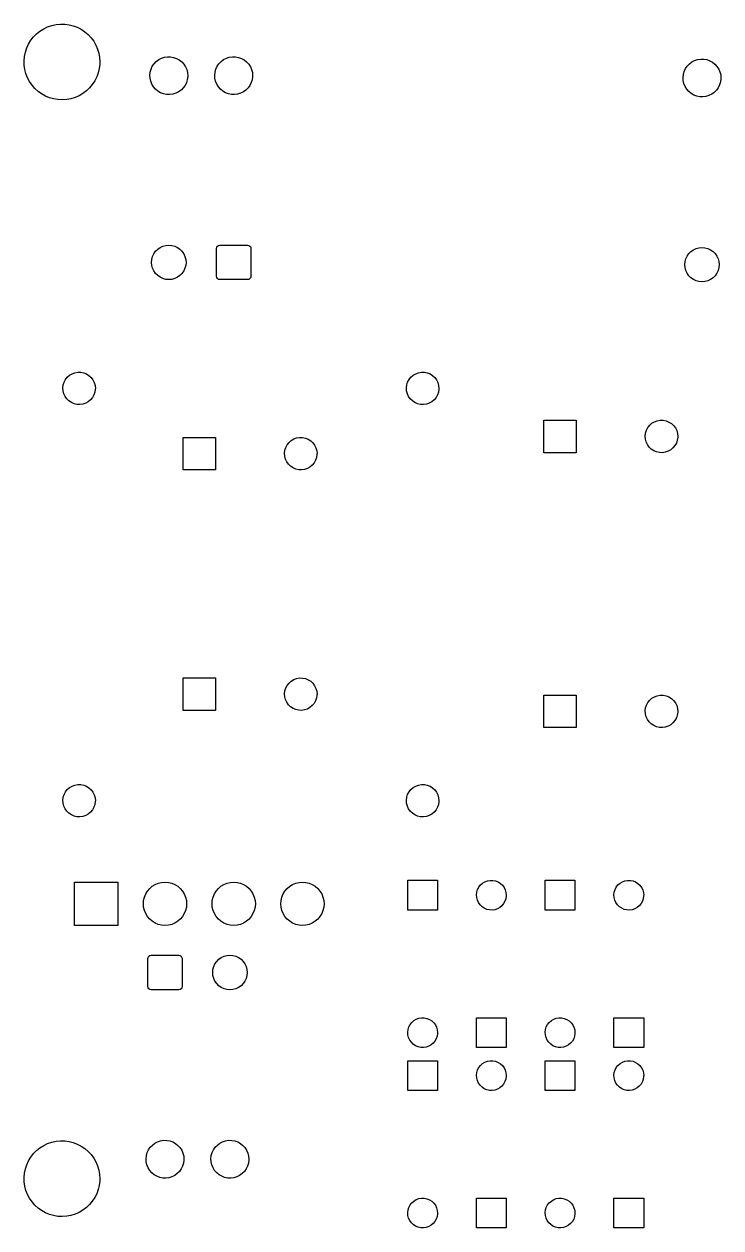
# Model space of a CAD drawing. Extents: x 38 to 260, y -144 to -47.
# Drawn here: x 37.8 to 89.4, y -135.7 to -46.7 of the extents above; entities that cross this region are included whole.
import ezdxf

# ---------------------------------------------------------------- set-up
doc = ezdxf.new("R2010")
doc.units = 0
doc.layers.add('BLACK', color=7, linetype='CONTINUOUS')

msp = doc.modelspace()

# ---------------------------------------------------------------- linework, layer by layer
at = {"layer": 'BLACK', "linetype": 'CONTINUOUS'}
for p, q in [((39.018, -47.2476), (39.2911, -47.0763)), ((39.2911, -47.0763), (39.582, -46.9376)), ((39.582, -46.9376), (39.887, -46.8331)), ((39.887, -46.8331), (40.202, -46.7645)), ((40.202, -46.7645), (40.5227, -46.7325)), ((40.5227, -46.7325), (40.8451, -46.7375)), ((40.8451, -46.7375), (41.1647, -46.7796)), ((41.1647, -46.7796), (41.4773, -46.8581)), ((41.4773, -46.8581), (41.7789, -46.9721)), ((41.7789, -46.9721), (42.0653, -47.1199)), ((42.0653, -47.1199), (42.3329, -47.2997)), ((38.1724, -48.2069), (38.3408, -47.932)), ((38.3408, -47.932), (38.5397, -47.6783)), ((38.5397, -47.6783), (38.7664, -47.4492)), ((38.7664, -47.4492), (39.018, -47.2476)), ((42.3329, -47.2997), (42.578, -47.5091)), ((42.578, -47.5091), (42.7974, -47.7452)), ((42.7974, -47.7452), (42.9883, -48.005)), ((42.9883, -48.005), (43.148, -48.285)), ((37.87, -49.121), (37.9354, -48.8053)), ((37.9354, -48.8053), (38.0366, -48.4993)), ((38.0366, -48.4993), (38.1724, -48.2069)), ((43.148, -48.285), (43.2745, -48.5815)), ((43.2745, -48.5815), (43.366, -48.8906)), ((43.366, -48.8906), (43.4214, -49.2082)), ((37.8414, -49.442), (37.87, -49.121)), ((37.8498, -49.7643), (37.8414, -49.442)), ((37.8952, -50.0834), (37.8498, -49.7643)), ((43.4345, -49.7058), (43.3957, -50.0258)), ((43.4214, -49.2082), (43.44, -49.53)), ((43.44, -49.53), (43.4345, -49.7058)), ((47.3227, -49.8545), (47.452, -49.665)), ((47.452, -49.665), (47.6105, -49.4991)), ((47.6105, -49.4991), (47.794, -49.3613)), ((47.794, -49.3613), (47.9975, -49.2554)), ((47.9975, -49.2554), (48.2156, -49.1841)), ((48.2156, -49.1841), (48.4423, -49.1494)), ((48.4423, -49.1494), (48.6718, -49.1522)), ((48.6718, -49.1522), (48.8976, -49.1924)), ((48.8976, -49.1924), (49.1139, -49.269)), ((49.1139, -49.269), (49.3147, -49.3799)), ((49.3147, -49.3799), (49.4948, -49.5221)), ((49.4948, -49.5221), (49.6492, -49.6918)), ((49.6492, -49.6918), (49.7738, -49.8844)), ((52.1227, -49.8545), (52.252, -49.665)), ((52.252, -49.665), (52.4105, -49.4991)), ((52.4105, -49.4991), (52.594, -49.3613)), ((52.594, -49.3613), (52.7975, -49.2554)), ((52.7975, -49.2554), (53.0156, -49.1841)), ((53.0156, -49.1841), (53.2423, -49.1494)), ((53.2423, -49.1494), (53.4718, -49.1522)), ((53.4718, -49.1522), (53.6976, -49.1924)), ((53.6976, -49.1924), (53.9139, -49.269)), ((53.9139, -49.269), (54.1147, -49.3799)), ((54.1147, -49.3799), (54.2948, -49.5221)), ((54.2948, -49.5221), (54.4492, -49.6918)), ((54.4492, -49.6918), (54.5738, -49.8844)), ((86.874, -49.835), (87.0325, -49.6691)), ((87.0325, -49.6691), (87.216, -49.5313)), ((87.216, -49.5313), (87.4195, -49.4254)), ((87.4195, -49.4254), (87.6376, -49.3541)), ((87.6376, -49.3541), (87.8643, -49.3194)), ((87.8643, -49.3194), (88.0938, -49.3222)), ((88.0938, -49.3222), (88.3196, -49.3624)), ((88.3196, -49.3624), (88.5359, -49.439)), ((88.5359, -49.439), (88.7367, -49.5499)), ((88.7367, -49.5499), (88.9168, -49.6921)), ((88.9168, -49.6921), (89.0712, -49.8618)), ((37.977, -50.3952), (37.8952, -50.0834)), ((38.0941, -50.6956), (37.977, -50.3952)), ((38.245, -50.9805), (38.0941, -50.6956)), ((43.2097, -50.642), (43.0649, -50.93)), ((43.3205, -50.3393), (43.2097, -50.642)), ((43.3957, -50.0258), (43.3205, -50.3393)), ((47.1404, -50.5118), (47.1648, -50.2837)), ((47.1536, -50.7408), (47.1404, -50.5118)), ((47.1648, -50.2837), (47.2261, -50.0626)), ((47.2261, -50.0626), (47.3227, -49.8545)), ((49.7738, -49.8844), (49.8653, -50.0948)), ((49.8653, -50.0948), (49.9212, -50.3173)), ((49.9383, -50.6144), (49.9084, -50.8419)), ((49.9212, -50.3173), (49.94, -50.546)), ((49.94, -50.546), (49.9383, -50.6144)), ((51.9404, -50.5118), (51.9648, -50.2837)), ((51.9536, -50.7408), (51.9404, -50.5118)), ((51.9648, -50.2837), (52.0261, -50.0626)), ((52.0261, -50.0626), (52.1227, -49.8545)), ((54.5738, -49.8844), (54.6653, -50.0948)), ((54.6653, -50.0948), (54.7212, -50.3173)), ((54.7383, -50.6144), (54.7084, -50.8419)), ((54.7212, -50.3173), (54.74, -50.546)), ((54.74, -50.546), (54.7383, -50.6144)), ((86.5624, -50.6818), (86.5868, -50.4537)), ((86.5756, -50.9108), (86.5624, -50.6818)), ((86.5868, -50.4537), (86.6481, -50.2326)), ((86.6481, -50.2326), (86.7447, -50.0245)), ((86.7447, -50.0245), (86.874, -49.835)), ((89.0712, -49.8618), (89.1958, -50.0544)), ((89.1958, -50.0544), (89.2873, -50.2648)), ((89.2873, -50.2648), (89.3432, -50.4873)), ((89.3432, -50.4873), (89.362, -50.716)), ((89.362, -50.716), (89.3603, -50.7844)), ((38.4276, -51.2461), (38.245, -50.9805)), ((38.6395, -51.4891), (38.4276, -51.2461)), ((38.8779, -51.706), (38.6395, -51.4891)), ((42.6811, -51.4467), (42.4473, -51.6686)), ((42.8879, -51.1994), (42.6811, -51.4467)), ((43.0649, -50.93), (42.8879, -51.1994)), ((47.2041, -50.9647), (47.1536, -50.7408)), ((47.2904, -51.1772), (47.2041, -50.9647)), ((47.4103, -51.3728), (47.2904, -51.1772)), ((47.5605, -51.5463), (47.4103, -51.3728)), ((47.737, -51.6928), (47.5605, -51.5463)), ((49.6062, -51.4534), (49.4436, -51.6153)), ((49.74, -51.2671), (49.6062, -51.4534)), ((49.8417, -51.0614), (49.74, -51.2671)), ((49.9084, -50.8419), (49.8417, -51.0614)), ((52.0041, -50.9647), (51.9536, -50.7408)), ((52.0904, -51.1772), (52.0041, -50.9647)), ((52.2103, -51.3728), (52.0904, -51.1772)), ((52.3605, -51.5463), (52.2103, -51.3728)), ((52.537, -51.6928), (52.3605, -51.5463)), ((54.4062, -51.4534), (54.2436, -51.6153)), ((54.54, -51.2671), (54.4062, -51.4534)), ((54.6417, -51.0614), (54.54, -51.2671)), ((54.7084, -50.8419), (54.6417, -51.0614)), ((86.6261, -51.1347), (86.5756, -50.9108)), ((86.7124, -51.3472), (86.6261, -51.1347)), ((86.8323, -51.5428), (86.7124, -51.3472)), ((86.9825, -51.7163), (86.8323, -51.5428)), ((89.162, -51.4371), (89.0282, -51.6234)), ((89.2637, -51.2314), (89.162, -51.4371)), ((89.3304, -51.0119), (89.2637, -51.2314)), ((89.3603, -50.7844), (89.3304, -51.0119)), ((39.1397, -51.8941), (38.8779, -51.706)), ((39.4214, -52.0509), (39.1397, -51.8941)), ((39.7192, -52.1743), (39.4214, -52.0509)), ((40.0292, -52.2626), (39.7192, -52.1743)), ((40.3473, -52.3147), (40.0292, -52.2626)), ((40.6693, -52.3298), (40.3473, -52.3147)), ((40.9909, -52.3079), (40.6693, -52.3298)), ((41.3079, -52.2492), (40.9909, -52.3079)), ((41.616, -52.1544), (41.3079, -52.2492)), ((41.9112, -52.0248), (41.616, -52.1544)), ((42.1895, -51.8622), (41.9112, -52.0248)), ((42.4473, -51.6686), (42.1895, -51.8622)), ((47.9351, -51.8086), (47.737, -51.6928)), ((48.1494, -51.8904), (47.9351, -51.8086)), ((48.3742, -51.9362), (48.1494, -51.8904)), ((48.6035, -51.9446), (48.3742, -51.9362)), ((48.8311, -51.9154), (48.6035, -51.9446)), ((49.0508, -51.8495), (48.8311, -51.9154)), ((49.2569, -51.7485), (49.0508, -51.8495)), ((49.4436, -51.6153), (49.2569, -51.7485)), ((52.7351, -51.8086), (52.537, -51.6928)), ((52.9494, -51.8904), (52.7351, -51.8086)), ((53.1742, -51.9362), (52.9494, -51.8904)), ((53.4035, -51.9446), (53.1742, -51.9362)), ((53.6311, -51.9154), (53.4035, -51.9446)), ((53.8508, -51.8495), (53.6311, -51.9154)), ((54.0569, -51.7485), (53.8508, -51.8495)), ((54.2436, -51.6153), (54.0569, -51.7485)), ((87.159, -51.8628), (86.9825, -51.7163)), ((87.3571, -51.9786), (87.159, -51.8628)), ((87.5714, -52.0604), (87.3571, -51.9786)), ((87.7962, -52.1062), (87.5714, -52.0604)), ((88.0255, -52.1146), (87.7962, -52.1062)), ((88.2531, -52.0854), (88.0255, -52.1146)), ((88.4728, -52.0195), (88.2531, -52.0854)), ((88.6789, -51.9185), (88.4728, -52.0195)), ((88.8656, -51.7853), (88.6789, -51.9185)), ((89.0282, -51.6234), (88.8656, -51.7853)), ((47.9025, -63.2418), (48.1039, -63.1479)), ((48.1039, -63.1479), (48.3186, -63.0904)), ((48.3186, -63.0904), (48.54, -63.071)), ((48.54, -63.071), (48.7614, -63.0904)), ((48.7614, -63.0904), (48.9761, -63.1479)), ((48.9761, -63.1479), (49.1775, -63.2418)), ((52.084, -63.2253), (52.1382, -63.1442)), ((52.1382, -63.1442), (52.2193, -63.09)), ((52.2193, -63.09), (52.315, -63.071)), ((52.315, -63.071), (54.365, -63.071)), ((54.365, -63.071), (54.4607, -63.09)), ((54.4607, -63.09), (54.5418, -63.1442)), ((54.5418, -63.1442), (54.596, -63.2253)), ((47.2844, -64.1246), (47.3419, -63.9099)), ((47.3419, -63.9099), (47.4358, -63.7085)), ((47.4358, -63.7085), (47.5633, -63.5264)), ((47.5633, -63.5264), (47.7204, -63.3693)), ((47.7204, -63.3693), (47.9025, -63.2418)), ((49.1775, -63.2418), (49.3596, -63.3693)), ((49.3596, -63.3693), (49.5167, -63.5264)), ((49.5167, -63.5264), (49.6442, -63.7085)), ((49.6442, -63.7085), (49.7381, -63.9099)), ((49.7381, -63.9099), (49.7956, -64.1246)), ((52.065, -63.321), (52.084, -63.2253)), ((52.065, -65.371), (52.065, -63.321)), ((54.596, -63.2253), (54.615, -63.321)), ((54.615, -63.321), (54.615, -65.371)), ((86.7639, -64.0799), (86.8578, -63.8785)), ((86.8578, -63.8785), (86.9853, -63.6964)), ((86.9853, -63.6964), (87.1424, -63.5393)), ((87.1424, -63.5393), (87.3245, -63.4118)), ((87.3245, -63.4118), (87.5259, -63.3179)), ((87.5259, -63.3179), (87.7406, -63.2604)), ((87.7406, -63.2604), (87.962, -63.241)), ((87.962, -63.241), (88.1834, -63.2604)), ((88.1834, -63.2604), (88.3981, -63.3179)), ((88.3981, -63.3179), (88.5995, -63.4118)), ((88.5995, -63.4118), (88.7816, -63.5393)), ((88.7816, -63.5393), (88.9387, -63.6964)), ((88.9387, -63.6964), (89.0662, -63.8785)), ((89.0662, -63.8785), (89.1601, -64.0799)), ((47.265, -64.346), (47.2844, -64.1246)), ((47.2844, -64.5674), (47.265, -64.346)), ((47.3419, -64.7821), (47.2844, -64.5674)), ((47.4358, -64.9835), (47.3419, -64.7821)), ((49.7381, -64.7821), (49.6442, -64.9835)), ((49.7956, -64.5674), (49.7381, -64.7821)), ((49.7956, -64.1246), (49.815, -64.346)), ((49.815, -64.346), (49.7956, -64.5674)), ((86.687, -64.516), (86.7064, -64.2946)), ((86.7064, -64.7374), (86.687, -64.516)), ((86.7064, -64.2946), (86.7639, -64.0799)), ((86.7639, -64.9521), (86.7064, -64.7374)), ((86.8578, -65.1535), (86.7639, -64.9521)), ((89.1601, -64.9521), (89.0662, -65.1535)), ((89.1601, -64.0799), (89.2176, -64.2946)), ((89.2176, -64.7374), (89.1601, -64.9521)), ((89.2176, -64.2946), (89.237, -64.516)), ((89.237, -64.516), (89.2176, -64.7374)), ((47.5633, -65.1656), (47.4358, -64.9835)), ((47.7204, -65.3227), (47.5633, -65.1656)), ((47.9025, -65.4502), (47.7204, -65.3227)), ((48.1039, -65.5441), (47.9025, -65.4502)), ((48.3186, -65.6016), (48.1039, -65.5441)), ((48.54, -65.621), (48.3186, -65.6016)), ((48.7614, -65.6016), (48.54, -65.621)), ((48.9761, -65.5441), (48.7614, -65.6016)), ((49.1775, -65.4502), (48.9761, -65.5441)), ((49.3596, -65.3227), (49.1775, -65.4502)), ((49.5167, -65.1656), (49.3596, -65.3227)), ((49.6442, -64.9835), (49.5167, -65.1656)), ((52.084, -65.4667), (52.065, -65.371)), ((52.1382, -65.5478), (52.084, -65.4667)), ((52.2193, -65.602), (52.1382, -65.5478)), ((52.315, -65.621), (52.2193, -65.602)), ((54.365, -65.621), (52.315, -65.621)), ((54.4607, -65.602), (54.365, -65.621)), ((54.5418, -65.5478), (54.4607, -65.602)), ((54.596, -65.4667), (54.5418, -65.5478)), ((54.615, -65.371), (54.596, -65.4667)), ((86.9853, -65.3356), (86.8578, -65.1535)), ((87.1424, -65.4927), (86.9853, -65.3356)), ((87.3245, -65.6202), (87.1424, -65.4927)), ((87.5259, -65.7141), (87.3245, -65.6202)), ((87.7406, -65.7716), (87.5259, -65.7141)), ((87.962, -65.791), (87.7406, -65.7716)), ((88.1834, -65.7716), (87.962, -65.791)), ((88.3981, -65.7141), (88.1834, -65.7716)), ((88.5995, -65.6202), (88.3981, -65.7141)), ((88.7816, -65.4927), (88.5995, -65.6202)), ((88.9387, -65.3356), (88.7816, -65.4927)), ((89.0662, -65.1535), (88.9387, -65.3356)), ((40.9036, -73.0064), (41.0396, -72.834)), ((41.0396, -72.834), (41.2047, -72.6892)), ((41.2047, -72.6892), (41.3934, -72.5769)), ((41.3934, -72.5769), (41.5994, -72.5009)), ((41.5994, -72.5009), (41.8158, -72.4637)), ((41.8158, -72.4637), (42.0354, -72.4666)), ((42.0354, -72.4666), (42.2508, -72.5094)), ((42.2508, -72.5094), (42.4548, -72.5908)), ((42.4548, -72.5908), (42.6405, -72.708)), ((42.6405, -72.708), (42.8018, -72.857)), ((42.8018, -72.857), (42.9332, -73.033)), ((66.3036, -73.0064), (66.4396, -72.834)), ((66.4396, -72.834), (66.6047, -72.6892)), ((66.6047, -72.6892), (66.7934, -72.5769)), ((66.7934, -72.5769), (66.9994, -72.5009)), ((66.9994, -72.5009), (67.2158, -72.4637)), ((67.2158, -72.4637), (67.4354, -72.4666)), ((67.4354, -72.4666), (67.6508, -72.5094)), ((67.6508, -72.5094), (67.8548, -72.5908)), ((67.8548, -72.5908), (68.0405, -72.708)), ((68.0405, -72.708), (68.2018, -72.857)), ((68.2018, -72.857), (68.3332, -73.033)), ((40.7104, -73.6286), (40.7362, -73.4105)), ((40.7248, -73.8477), (40.7104, -73.6286)), ((40.7788, -74.0606), (40.7248, -73.8477)), ((40.7362, -73.4105), (40.8013, -73.2008)), ((40.8013, -73.2008), (40.9036, -73.0064)), ((42.9332, -73.033), (43.0303, -73.23)), ((43.0303, -73.23), (43.0899, -73.4413)), ((43.1084, -73.7228), (43.0768, -73.9401)), ((43.0899, -73.4413), (43.11, -73.66)), ((43.11, -73.66), (43.1084, -73.7228)), ((66.1104, -73.6286), (66.1362, -73.4105)), ((66.1248, -73.8477), (66.1104, -73.6286)), ((66.1788, -74.0606), (66.1248, -73.8477)), ((66.1362, -73.4105), (66.2013, -73.2008)), ((66.2013, -73.2008), (66.3036, -73.0064)), ((68.3332, -73.033), (68.4303, -73.23)), ((68.4303, -73.23), (68.4899, -73.4413)), ((68.5084, -73.7228), (68.4768, -73.9401)), ((68.4899, -73.4413), (68.51, -73.66)), ((68.51, -73.66), (68.5084, -73.7228)), ((40.8708, -74.26), (40.7788, -74.0606)), ((40.9975, -74.4393), (40.8708, -74.26)), ((41.1548, -74.5926), (40.9975, -74.4393)), ((41.3374, -74.7146), (41.1548, -74.5926)), ((41.5392, -74.8013), (41.3374, -74.7146)), ((42.5897, -74.649), (42.3981, -74.7563)), ((42.7585, -74.5085), (42.5897, -74.649)), ((42.899, -74.3397), (42.7585, -74.5085)), ((43.0063, -74.1481), (42.899, -74.3397)), ((43.0768, -73.9401), (43.0063, -74.1481)), ((66.2708, -74.26), (66.1788, -74.0606)), ((66.3975, -74.4393), (66.2708, -74.26)), ((66.5548, -74.5926), (66.3975, -74.4393)), ((66.7374, -74.7146), (66.5548, -74.5926)), ((66.9392, -74.8013), (66.7374, -74.7146)), ((67.9897, -74.649), (67.7981, -74.7563)), ((68.1585, -74.5085), (67.9897, -74.649)), ((68.299, -74.3397), (68.1585, -74.5085)), ((68.4063, -74.1481), (68.299, -74.3397)), ((68.4768, -73.9401), (68.4063, -74.1481)), ((41.7534, -74.8497), (41.5392, -74.8013)), ((41.9728, -74.8584), (41.7534, -74.8497)), ((42.1901, -74.8268), (41.9728, -74.8584)), ((42.3981, -74.7563), (42.1901, -74.8268)), ((67.1534, -74.8497), (66.9392, -74.8013)), ((67.3728, -74.8584), (67.1534, -74.8497)), ((67.5901, -74.8268), (67.3728, -74.8584)), ((67.7981, -74.7563), (67.5901, -74.8268)), ((76.27, -78.416), (76.27, -76.016)), ((76.27, -76.016), (78.67, -76.016)), ((78.67, -76.016), (78.67, -78.416)), ((83.9636, -76.5624), (84.0996, -76.39)), ((84.0996, -76.39), (84.2647, -76.2452)), ((84.2647, -76.2452), (84.4534, -76.1329)), ((84.4534, -76.1329), (84.6594, -76.0569)), ((84.6594, -76.0569), (84.8758, -76.0197)), ((84.8758, -76.0197), (85.0954, -76.0226)), ((85.0954, -76.0226), (85.3108, -76.0654)), ((85.3108, -76.0654), (85.5148, -76.1468)), ((85.5148, -76.1468), (85.7005, -76.264)), ((85.7005, -76.264), (85.8618, -76.413)), ((85.8618, -76.413), (85.9932, -76.589)), ((49.6, -79.686), (49.6, -77.286)), ((49.6, -77.286), (52, -77.286)), ((52, -77.286), (52, -79.686)), ((57.5947, -77.5152), (57.7834, -77.4029)), ((57.7834, -77.4029), (57.9894, -77.3269)), ((57.9894, -77.3269), (58.2058, -77.2897)), ((58.2058, -77.2897), (58.4254, -77.2926)), ((58.4254, -77.2926), (58.6408, -77.3354)), ((58.6408, -77.3354), (58.8448, -77.4168)), ((58.8448, -77.4168), (59.0305, -77.534)), ((83.7704, -77.1846), (83.7962, -76.9665)), ((83.7848, -77.4037), (83.7704, -77.1846)), ((83.8388, -77.6166), (83.7848, -77.4037)), ((83.7962, -76.9665), (83.8613, -76.7568)), ((83.8613, -76.7568), (83.9636, -76.5624)), ((85.9932, -76.589), (86.0903, -76.786)), ((86.0903, -76.786), (86.1499, -76.9973)), ((86.1684, -77.2788), (86.1368, -77.4961)), ((86.1499, -76.9973), (86.17, -77.216)), ((86.17, -77.216), (86.1684, -77.2788)), ((57.1004, -78.4546), (57.1262, -78.2365)), ((57.1262, -78.2365), (57.1913, -78.0268)), ((57.1913, -78.0268), (57.2936, -77.8324)), ((57.2936, -77.8324), (57.4296, -77.66)), ((57.4296, -77.66), (57.5947, -77.5152)), ((59.0305, -77.534), (59.1918, -77.683)), ((59.1918, -77.683), (59.3232, -77.859)), ((59.3232, -77.859), (59.4203, -78.056)), ((59.4203, -78.056), (59.4799, -78.2673)), ((59.4799, -78.2673), (59.5, -78.486)), ((83.9308, -77.816), (83.8388, -77.6166)), ((84.0575, -77.9953), (83.9308, -77.816)), ((84.2148, -78.1486), (84.0575, -77.9953)), ((84.3974, -78.2706), (84.2148, -78.1486)), ((84.5992, -78.3573), (84.3974, -78.2706)), ((85.6497, -78.205), (85.4581, -78.3123)), ((85.8185, -78.0645), (85.6497, -78.205)), ((85.959, -77.8957), (85.8185, -78.0645)), ((86.0663, -77.7041), (85.959, -77.8957)), ((86.1368, -77.4961), (86.0663, -77.7041)), ((57.1148, -78.6737), (57.1004, -78.4546)), ((57.1688, -78.8866), (57.1148, -78.6737)), ((57.2608, -79.086), (57.1688, -78.8866)), ((57.3875, -79.2653), (57.2608, -79.086)), ((59.289, -79.1657), (59.1485, -79.3345)), ((59.3963, -78.9741), (59.289, -79.1657)), ((59.4668, -78.7661), (59.3963, -78.9741)), ((59.4984, -78.5488), (59.4668, -78.7661)), ((59.5, -78.486), (59.4984, -78.5488)), ((78.67, -78.416), (76.27, -78.416)), ((84.8134, -78.4057), (84.5992, -78.3573)), ((85.0328, -78.4144), (84.8134, -78.4057)), ((85.2501, -78.3828), (85.0328, -78.4144)), ((85.4581, -78.3123), (85.2501, -78.3828)), ((52, -79.686), (49.6, -79.686)), ((57.5448, -79.4186), (57.3875, -79.2653)), ((57.7274, -79.5406), (57.5448, -79.4186)), ((57.9292, -79.6273), (57.7274, -79.5406)), ((58.1434, -79.6757), (57.9292, -79.6273)), ((58.3628, -79.6844), (58.1434, -79.6757)), ((58.5801, -79.6528), (58.3628, -79.6844)), ((58.7881, -79.5823), (58.5801, -79.6528)), ((58.9797, -79.475), (58.7881, -79.5823)), ((59.1485, -79.3345), (58.9797, -79.475)), ((49.6, -97.466), (49.6, -95.066)), ((49.6, -95.066), (52, -95.066)), ((52, -95.066), (52, -97.466)), ((57.5947, -95.2952), (57.7834, -95.1829)), ((57.7834, -95.1829), (57.9894, -95.1069)), ((57.9894, -95.1069), (58.2058, -95.0697)), ((58.2058, -95.0697), (58.4254, -95.0726)), ((58.4254, -95.0726), (58.6408, -95.1154)), ((58.6408, -95.1154), (58.8448, -95.1968)), ((58.8448, -95.1968), (59.0305, -95.314)), ((57.1004, -96.2346), (57.1262, -96.0165)), ((57.1262, -96.0165), (57.1913, -95.8068)), ((57.1913, -95.8068), (57.2936, -95.6124)), ((57.2936, -95.6124), (57.4296, -95.44)), ((57.4296, -95.44), (57.5947, -95.2952)), ((59.0305, -95.314), (59.1918, -95.463)), ((59.1918, -95.463), (59.3232, -95.639)), ((59.3232, -95.639), (59.4203, -95.836)), ((59.4203, -95.836), (59.4799, -96.0473)), ((59.4799, -96.0473), (59.5, -96.266)), ((57.1148, -96.4537), (57.1004, -96.2346)), ((57.1688, -96.6666), (57.1148, -96.4537)), ((57.2608, -96.866), (57.1688, -96.6666)), ((57.3875, -97.0453), (57.2608, -96.866)), ((59.289, -96.9457), (59.1485, -97.1145)), ((59.3963, -96.7541), (59.289, -96.9457)), ((59.4668, -96.5461), (59.3963, -96.7541)), ((59.4984, -96.3288), (59.4668, -96.5461)), ((59.5, -96.266), (59.4984, -96.3288)), ((76.27, -98.736), (76.27, -96.336)), ((76.27, -96.336), (78.67, -96.336)), ((78.67, -96.336), (78.67, -98.736)), ((83.8613, -97.0768), (83.9636, -96.8824)), ((83.9636, -96.8824), (84.0996, -96.71)), ((84.0996, -96.71), (84.2647, -96.5652)), ((84.2647, -96.5652), (84.4534, -96.4529)), ((84.4534, -96.4529), (84.6594, -96.3769)), ((84.6594, -96.3769), (84.8758, -96.3397)), ((84.8758, -96.3397), (85.0954, -96.3426)), ((85.0954, -96.3426), (85.3108, -96.3854)), ((85.3108, -96.3854), (85.5148, -96.4668)), ((85.5148, -96.4668), (85.7005, -96.584)), ((85.7005, -96.584), (85.8618, -96.733)), ((85.8618, -96.733), (85.9932, -96.909)), ((85.9932, -96.909), (86.0903, -97.106)), ((52, -97.466), (49.6, -97.466)), ((57.5448, -97.1986), (57.3875, -97.0453)), ((57.7274, -97.3206), (57.5448, -97.1986)), ((57.9292, -97.4073), (57.7274, -97.3206)), ((58.1434, -97.4557), (57.9292, -97.4073)), ((58.3628, -97.4644), (58.1434, -97.4557)), ((58.5801, -97.4328), (58.3628, -97.4644)), ((58.7881, -97.3623), (58.5801, -97.4328)), ((58.9797, -97.255), (58.7881, -97.3623)), ((59.1485, -97.1145), (58.9797, -97.255)), ((83.7704, -97.5046), (83.7962, -97.2865)), ((83.7848, -97.7237), (83.7704, -97.5046)), ((83.8388, -97.9366), (83.7848, -97.7237)), ((83.7962, -97.2865), (83.8613, -97.0768)), ((86.1368, -97.8161), (86.0663, -98.0241)), ((86.0903, -97.106), (86.1499, -97.3173)), ((86.1684, -97.5988), (86.1368, -97.8161)), ((86.1499, -97.3173), (86.17, -97.536)), ((86.17, -97.536), (86.1684, -97.5988)), ((78.67, -98.736), (76.27, -98.736)), ((83.9308, -98.136), (83.8388, -97.9366)), ((84.0575, -98.3153), (83.9308, -98.136)), ((84.2148, -98.4686), (84.0575, -98.3153)), ((84.3974, -98.5906), (84.2148, -98.4686)), ((84.5992, -98.6773), (84.3974, -98.5906)), ((84.8134, -98.7257), (84.5992, -98.6773)), ((85.0328, -98.7344), (84.8134, -98.7257)), ((85.2501, -98.7028), (85.0328, -98.7344)), ((85.4581, -98.6323), (85.2501, -98.7028)), ((85.6497, -98.525), (85.4581, -98.6323)), ((85.8185, -98.3845), (85.6497, -98.525)), ((85.959, -98.2157), (85.8185, -98.3845)), ((86.0663, -98.0241), (85.959, -98.2157)), ((41.0396, -103.314), (41.2047, -103.169)), ((41.2047, -103.169), (41.3934, -103.057)), ((41.3934, -103.057), (41.5994, -102.981)), ((41.5994, -102.981), (41.8158, -102.944)), ((41.8158, -102.944), (42.0354, -102.947)), ((42.0354, -102.947), (42.2508, -102.989)), ((42.2508, -102.989), (42.4548, -103.071)), ((42.4548, -103.071), (42.6405, -103.188)), ((42.6405, -103.188), (42.8018, -103.337)), ((66.4396, -103.314), (66.6047, -103.169)), ((66.6047, -103.169), (66.7934, -103.057)), ((66.7934, -103.057), (66.9994, -102.981)), ((66.9994, -102.981), (67.2158, -102.944)), ((67.2158, -102.944), (67.4354, -102.947)), ((67.4354, -102.947), (67.6508, -102.989)), ((67.6508, -102.989), (67.8548, -103.071)), ((67.8548, -103.071), (68.0405, -103.188)), ((68.0405, -103.188), (68.2018, -103.337)), ((40.7104, -104.109), (40.7362, -103.891)), ((40.7248, -104.328), (40.7104, -104.109)), ((40.7362, -103.891), (40.8013, -103.681)), ((40.8013, -103.681), (40.9036, -103.486)), ((40.9036, -103.486), (41.0396, -103.314)), ((42.8018, -103.337), (42.9332, -103.513)), ((42.9332, -103.513), (43.0303, -103.71)), ((43.0303, -103.71), (43.0899, -103.921)), ((43.0899, -103.921), (43.11, -104.14)), ((66.1104, -104.109), (66.1362, -103.891)), ((66.1248, -104.328), (66.1104, -104.109)), ((66.1362, -103.891), (66.2013, -103.681)), ((66.2013, -103.681), (66.3036, -103.486)), ((66.3036, -103.486), (66.4396, -103.314)), ((68.2018, -103.337), (68.3332, -103.513)), ((68.3332, -103.513), (68.4303, -103.71)), ((68.4303, -103.71), (68.4899, -103.921)), ((68.4899, -103.921), (68.51, -104.14)), ((40.7788, -104.541), (40.7248, -104.328)), ((40.8708, -104.74), (40.7788, -104.541)), ((40.9975, -104.919), (40.8708, -104.74)), ((41.1548, -105.073), (40.9975, -104.919)), ((42.7585, -104.989), (42.5897, -105.129)), ((42.899, -104.82), (42.7585, -104.989)), ((43.0063, -104.628), (42.899, -104.82)), ((43.0768, -104.42), (43.0063, -104.628)), ((43.1084, -104.203), (43.0768, -104.42)), ((43.11, -104.14), (43.1084, -104.203)), ((66.1788, -104.541), (66.1248, -104.328)), ((66.2708, -104.74), (66.1788, -104.541)), ((66.3975, -104.919), (66.2708, -104.74)), ((66.5548, -105.073), (66.3975, -104.919)), ((68.1585, -104.989), (67.9897, -105.129)), ((68.299, -104.82), (68.1585, -104.989)), ((68.4063, -104.628), (68.299, -104.82)), ((68.4768, -104.42), (68.4063, -104.628)), ((68.5084, -104.203), (68.4768, -104.42)), ((68.51, -104.14), (68.5084, -104.203)), ((41.3374, -105.195), (41.1548, -105.073)), ((41.5392, -105.281), (41.3374, -105.195)), ((41.7534, -105.33), (41.5392, -105.281)), ((41.9728, -105.338), (41.7534, -105.33)), ((42.1901, -105.307), (41.9728, -105.338)), ((42.3981, -105.236), (42.1901, -105.307)), ((42.5897, -105.129), (42.3981, -105.236)), ((66.7374, -105.195), (66.5548, -105.073)), ((66.9392, -105.281), (66.7374, -105.195)), ((67.1534, -105.33), (66.9392, -105.281)), ((67.3728, -105.338), (67.1534, -105.33)), ((67.5901, -105.307), (67.3728, -105.338)), ((67.7981, -105.236), (67.5901, -105.307)), ((67.9897, -105.129), (67.7981, -105.236)), ((41.58, -113.36), (41.58, -110.16)), ((41.58, -110.16), (44.78, -110.16)), ((44.78, -110.16), (44.78, -113.36)), ((47.3195, -110.466), (47.5336, -110.334)), ((47.5336, -110.334), (47.7656, -110.238)), ((47.7656, -110.238), (48.0097, -110.18)), ((48.0097, -110.18), (48.26, -110.16)), ((48.26, -110.16), (48.5103, -110.18)), ((48.5103, -110.18), (48.7544, -110.238)), ((48.7544, -110.238), (48.9864, -110.334)), ((48.9864, -110.334), (49.2005, -110.466)), ((52.3995, -110.466), (52.6136, -110.334)), ((52.6136, -110.334), (52.8456, -110.238)), ((52.8456, -110.238), (53.0897, -110.18)), ((53.0897, -110.18), (53.34, -110.16)), ((53.34, -110.16), (53.5903, -110.18)), ((53.5903, -110.18), (53.8344, -110.238)), ((53.8344, -110.238), (54.0664, -110.334)), ((54.0664, -110.334), (54.2805, -110.466)), ((57.4795, -110.466), (57.6936, -110.334)), ((57.6936, -110.334), (57.9256, -110.238)), ((57.9256, -110.238), (58.1697, -110.18)), ((58.1697, -110.18), (58.42, -110.16)), ((58.42, -110.16), (58.6703, -110.18)), ((58.6703, -110.18), (58.9144, -110.238)), ((58.9144, -110.238), (59.1464, -110.334)), ((59.1464, -110.334), (59.3605, -110.466)), ((66.21, -112.225), (66.21, -110.025)), ((66.21, -110.025), (68.41, -110.025)), ((68.41, -110.025), (68.41, -112.225)), ((71.5921, -110.368), (71.7434, -110.235)), ((71.7434, -110.235), (71.9164, -110.132)), ((71.9164, -110.132), (72.1053, -110.062)), ((72.1053, -110.062), (72.3037, -110.028)), ((72.3037, -110.028), (72.505, -110.031)), ((72.505, -110.031), (72.7024, -110.07)), ((72.7024, -110.07), (72.8894, -110.145)), ((72.8894, -110.145), (73.0596, -110.252)), ((73.0596, -110.252), (73.2075, -110.389)), ((76.37, -112.225), (76.37, -110.025)), ((76.37, -110.025), (78.57, -110.025)), ((78.57, -110.025), (78.57, -112.225)), ((81.7521, -110.368), (81.9034, -110.235)), ((81.9034, -110.235), (82.0764, -110.132)), ((82.0764, -110.132), (82.2653, -110.062)), ((82.2653, -110.062), (82.4637, -110.028)), ((82.4637, -110.028), (82.665, -110.031)), ((82.665, -110.031), (82.8624, -110.07)), ((82.8624, -110.07), (83.0494, -110.145)), ((83.0494, -110.145), (83.2196, -110.252)), ((83.2196, -110.252), (83.3675, -110.389)), ((46.7383, -111.266), (46.8344, -111.034)), ((46.8344, -111.034), (46.9656, -110.82)), ((46.9656, -110.82), (47.1286, -110.629)), ((47.1286, -110.629), (47.3195, -110.466)), ((49.2005, -110.466), (49.3914, -110.629)), ((49.3914, -110.629), (49.5544, -110.82)), ((49.5544, -110.82), (49.6856, -111.034)), ((49.6856, -111.034), (49.7817, -111.266)), ((51.8183, -111.266), (51.9144, -111.034)), ((51.9144, -111.034), (52.0456, -110.82)), ((52.0456, -110.82), (52.2086, -110.629)), ((52.2086, -110.629), (52.3995, -110.466)), ((54.2805, -110.466), (54.4714, -110.629)), ((54.4714, -110.629), (54.6344, -110.82)), ((54.6344, -110.82), (54.7656, -111.034)), ((54.7656, -111.034), (54.8617, -111.266)), ((56.8983, -111.266), (56.9944, -111.034)), ((56.9944, -111.034), (57.1256, -110.82)), ((57.1256, -110.82), (57.2886, -110.629)), ((57.2886, -110.629), (57.4795, -110.466)), ((59.3605, -110.466), (59.5514, -110.629)), ((59.5514, -110.629), (59.7144, -110.82)), ((59.7144, -110.82), (59.8456, -111.034)), ((59.8456, -111.034), (59.9417, -111.266)), ((71.2904, -111.096), (71.314, -110.896)), ((71.3035, -111.297), (71.2904, -111.096)), ((71.314, -110.896), (71.3737, -110.704)), ((71.3737, -110.704), (71.4675, -110.526)), ((71.4675, -110.526), (71.5921, -110.368)), ((73.2075, -110.389), (73.3279, -110.55)), ((73.3279, -110.55), (73.4169, -110.731)), ((73.4169, -110.731), (73.4716, -110.925)), ((73.4885, -111.183), (73.4596, -111.382)), ((73.4716, -110.925), (73.49, -111.125)), ((73.49, -111.125), (73.4885, -111.183)), ((81.4504, -111.096), (81.474, -110.896)), ((81.4635, -111.297), (81.4504, -111.096)), ((81.474, -110.896), (81.5337, -110.704)), ((81.5337, -110.704), (81.6275, -110.526)), ((81.6275, -110.526), (81.7521, -110.368)), ((83.3675, -110.389), (83.4879, -110.55)), ((83.4879, -110.55), (83.5769, -110.731)), ((83.5769, -110.731), (83.6316, -110.925)), ((83.6485, -111.183), (83.6196, -111.382)), ((83.6316, -110.925), (83.65, -111.125)), ((83.65, -111.125), (83.6485, -111.183)), ((46.66, -111.76), (46.6797, -111.51)), ((46.6797, -112.01), (46.66, -111.76)), ((46.6797, -111.51), (46.7383, -111.266)), ((46.7383, -112.254), (46.6797, -112.01)), ((49.7817, -111.266), (49.8403, -111.51)), ((49.8403, -112.01), (49.7817, -112.254)), ((49.8403, -111.51), (49.86, -111.76)), ((49.86, -111.76), (49.8403, -112.01)), ((51.74, -111.76), (51.7597, -111.51)), ((51.7597, -112.01), (51.74, -111.76)), ((51.7597, -111.51), (51.8183, -111.266)), ((51.8183, -112.254), (51.7597, -112.01)), ((54.8617, -111.266), (54.9203, -111.51)), ((54.9203, -112.01), (54.8617, -112.254)), ((54.9203, -111.51), (54.94, -111.76)), ((54.94, -111.76), (54.9203, -112.01)), ((56.82, -111.76), (56.8397, -111.51)), ((56.8397, -112.01), (56.82, -111.76)), ((56.8397, -111.51), (56.8983, -111.266)), ((56.8983, -112.254), (56.8397, -112.01)), ((59.9417, -111.266), (60.0003, -111.51)), ((60.0003, -112.01), (59.9417, -112.254)), ((60.0003, -111.51), (60.02, -111.76)), ((60.02, -111.76), (60.0003, -112.01)), ((71.3531, -111.492), (71.3035, -111.297)), ((71.4374, -111.675), (71.3531, -111.492)), ((71.5536, -111.839), (71.4374, -111.675)), ((71.6977, -111.98), (71.5536, -111.839)), ((71.8651, -112.092), (71.6977, -111.98)), ((72.0501, -112.171), (71.8651, -112.092)), ((73.013, -112.032), (72.8374, -112.13)), ((73.1678, -111.903), (73.013, -112.032)), ((73.2965, -111.748), (73.1678, -111.903)), ((73.3949, -111.572), (73.2965, -111.748)), ((73.4596, -111.382), (73.3949, -111.572)), ((81.5131, -111.492), (81.4635, -111.297)), ((81.5974, -111.675), (81.5131, -111.492)), ((81.7136, -111.839), (81.5974, -111.675)), ((81.8577, -111.98), (81.7136, -111.839)), ((82.0251, -112.092), (81.8577, -111.98)), ((82.2101, -112.171), (82.0251, -112.092)), ((83.173, -112.032), (82.9974, -112.13)), ((83.3278, -111.903), (83.173, -112.032)), ((83.4565, -111.748), (83.3278, -111.903)), ((83.5549, -111.572), (83.4565, -111.748)), ((83.6196, -111.382), (83.5549, -111.572)), ((46.8344, -112.486), (46.7383, -112.254)), ((46.9656, -112.7), (46.8344, -112.486)), ((47.1286, -112.891), (46.9656, -112.7)), ((47.3195, -113.054), (47.1286, -112.891)), ((49.3914, -112.891), (49.2005, -113.054)), ((49.5544, -112.7), (49.3914, -112.891)), ((49.6856, -112.486), (49.5544, -112.7)), ((49.7817, -112.254), (49.6856, -112.486)), ((51.9144, -112.486), (51.8183, -112.254)), ((52.0456, -112.7), (51.9144, -112.486)), ((52.2086, -112.891), (52.0456, -112.7)), ((52.3995, -113.054), (52.2086, -112.891)), ((54.4714, -112.891), (54.2805, -113.054)), ((54.6344, -112.7), (54.4714, -112.891)), ((54.7656, -112.486), (54.6344, -112.7)), ((54.8617, -112.254), (54.7656, -112.486)), ((56.9944, -112.486), (56.8983, -112.254)), ((57.1256, -112.7), (56.9944, -112.486)), ((57.2886, -112.891), (57.1256, -112.7)), ((57.4795, -113.054), (57.2886, -112.891)), ((59.5514, -112.891), (59.3605, -113.054)), ((59.7144, -112.7), (59.5514, -112.891)), ((59.8456, -112.486), (59.7144, -112.7)), ((59.9417, -112.254), (59.8456, -112.486)), ((68.41, -112.225), (66.21, -112.225)), ((72.2464, -112.216), (72.0501, -112.171)), ((72.4476, -112.223), (72.2464, -112.216)), ((72.6468, -112.195), (72.4476, -112.223)), ((72.8374, -112.13), (72.6468, -112.195)), ((78.57, -112.225), (76.37, -112.225)), ((82.4064, -112.216), (82.2101, -112.171)), ((82.6076, -112.223), (82.4064, -112.216)), ((82.8068, -112.195), (82.6076, -112.223)), ((82.9974, -112.13), (82.8068, -112.195)), ((44.78, -113.36), (41.58, -113.36)), ((47.5336, -113.186), (47.3195, -113.054)), ((47.7656, -113.282), (47.5336, -113.186)), ((48.0097, -113.34), (47.7656, -113.282)), ((48.26, -113.36), (48.0097, -113.34)), ((48.5103, -113.34), (48.26, -113.36)), ((48.7544, -113.282), (48.5103, -113.34)), ((48.9864, -113.186), (48.7544, -113.282)), ((49.2005, -113.054), (48.9864, -113.186)), ((52.6136, -113.186), (52.3995, -113.054)), ((52.8456, -113.282), (52.6136, -113.186)), ((53.0897, -113.34), (52.8456, -113.282)), ((53.34, -113.36), (53.0897, -113.34)), ((53.5903, -113.34), (53.34, -113.36)), ((53.8344, -113.282), (53.5903, -113.34)), ((54.0664, -113.186), (53.8344, -113.282)), ((54.2805, -113.054), (54.0664, -113.186)), ((57.6936, -113.186), (57.4795, -113.054)), ((57.9256, -113.282), (57.6936, -113.186)), ((58.1697, -113.34), (57.9256, -113.282)), ((58.42, -113.36), (58.1697, -113.34)), ((58.6703, -113.34), (58.42, -113.36)), ((58.9144, -113.282), (58.6703, -113.34)), ((59.1464, -113.186), (58.9144, -113.282)), ((59.3605, -113.054), (59.1464, -113.186)), ((47.004, -115.719), (47.0582, -115.638)), ((47.0582, -115.638), (47.1393, -115.584)), ((47.1393, -115.584), (47.235, -115.565)), ((47.235, -115.565), (49.285, -115.565)), ((49.285, -115.565), (49.3807, -115.584)), ((49.3807, -115.584), (49.4618, -115.638)), ((49.4618, -115.638), (49.516, -115.719)), ((52.4225, -115.736), (52.6239, -115.642)), ((52.6239, -115.642), (52.8386, -115.584)), ((52.8386, -115.584), (53.06, -115.565)), ((53.06, -115.565), (53.2814, -115.584)), ((53.2814, -115.584), (53.4961, -115.642)), ((53.4961, -115.642), (53.6975, -115.736)), ((46.985, -115.815), (47.004, -115.719)), ((46.985, -117.865), (46.985, -115.815)), ((49.516, -115.719), (49.535, -115.815)), ((49.535, -115.815), (49.535, -117.865)), ((51.8044, -116.619), (51.8619, -116.404)), ((51.8619, -116.404), (51.9558, -116.203)), ((51.9558, -116.203), (52.0833, -116.02)), ((52.0833, -116.02), (52.2404, -115.863)), ((52.2404, -115.863), (52.4225, -115.736)), ((53.6975, -115.736), (53.8796, -115.863)), ((53.8796, -115.863), (54.0367, -116.02)), ((54.0367, -116.02), (54.1642, -116.203)), ((54.1642, -116.203), (54.2581, -116.404)), ((54.2581, -116.404), (54.3156, -116.619)), ((51.785, -116.84), (51.8044, -116.619)), ((51.8044, -117.061), (51.785, -116.84)), ((51.8619, -117.276), (51.8044, -117.061)), ((51.9558, -117.477), (51.8619, -117.276)), ((54.2581, -117.276), (54.1642, -117.477)), ((54.3156, -117.061), (54.2581, -117.276)), ((54.3156, -116.619), (54.335, -116.84)), ((54.335, -116.84), (54.3156, -117.061)), ((47.004, -117.961), (46.985, -117.865)), ((47.0582, -118.042), (47.004, -117.961)), ((47.1393, -118.096), (47.0582, -118.042)), ((47.235, -118.115), (47.1393, -118.096)), ((49.285, -118.115), (47.235, -118.115)), ((49.3807, -118.096), (49.285, -118.115)), ((49.4618, -118.042), (49.3807, -118.096)), ((49.516, -117.961), (49.4618, -118.042)), ((49.535, -117.865), (49.516, -117.961)), ((52.0833, -117.66), (51.9558, -117.477)), ((52.2404, -117.817), (52.0833, -117.66)), ((52.4225, -117.944), (52.2404, -117.817)), ((52.6239, -118.038), (52.4225, -117.944)), ((52.8386, -118.096), (52.6239, -118.038)), ((53.06, -118.115), (52.8386, -118.096)), ((53.2814, -118.096), (53.06, -118.115)), ((53.4961, -118.038), (53.2814, -118.096)), ((53.6975, -117.944), (53.4961, -118.038)), ((53.8796, -117.817), (53.6975, -117.944)), ((54.0367, -117.66), (53.8796, -117.817)), ((54.1642, -117.477), (54.0367, -117.66)), ((66.234, -121.056), (66.2937, -120.864)), ((66.2937, -120.864), (66.3875, -120.686)), ((66.3875, -120.686), (66.5121, -120.528)), ((66.5121, -120.528), (66.6634, -120.395)), ((66.6634, -120.395), (66.8364, -120.292)), ((66.8364, -120.292), (67.0253, -120.222)), ((67.0253, -120.222), (67.2237, -120.188)), ((67.2237, -120.188), (67.425, -120.191)), ((67.425, -120.191), (67.6224, -120.23)), ((67.6224, -120.23), (67.8094, -120.305)), ((67.8094, -120.305), (67.9796, -120.412)), ((67.9796, -120.412), (68.1275, -120.549)), ((68.1275, -120.549), (68.2479, -120.71)), ((68.2479, -120.71), (68.3369, -120.891)), ((68.3369, -120.891), (68.3916, -121.085)), ((71.29, -122.385), (71.29, -120.185)), ((71.29, -120.185), (73.49, -120.185)), ((73.49, -120.185), (73.49, -122.385)), ((76.394, -121.056), (76.4537, -120.864)), ((76.4537, -120.864), (76.5475, -120.686)), ((76.5475, -120.686), (76.6721, -120.528)), ((76.6721, -120.528), (76.8234, -120.395)), ((76.8234, -120.395), (76.9964, -120.292)), ((76.9964, -120.292), (77.1853, -120.222)), ((77.1853, -120.222), (77.3837, -120.188)), ((77.3837, -120.188), (77.585, -120.191)), ((77.585, -120.191), (77.7824, -120.23)), ((77.7824, -120.23), (77.9694, -120.305)), ((77.9694, -120.305), (78.1396, -120.412)), ((78.1396, -120.412), (78.2875, -120.549)), ((78.2875, -120.549), (78.4079, -120.71)), ((78.4079, -120.71), (78.4969, -120.891)), ((78.4969, -120.891), (78.5516, -121.085)), ((81.45, -122.385), (81.45, -120.185)), ((81.45, -120.185), (83.65, -120.185)), ((83.65, -120.185), (83.65, -122.385)), ((66.2104, -121.256), (66.234, -121.056)), ((66.2235, -121.457), (66.2104, -121.256)), ((66.2731, -121.652), (66.2235, -121.457)), ((66.3574, -121.835), (66.2731, -121.652)), ((66.4736, -121.999), (66.3574, -121.835)), ((68.2165, -121.908), (68.0878, -122.063)), ((68.3149, -121.732), (68.2165, -121.908)), ((68.3796, -121.542), (68.3149, -121.732)), ((68.4085, -121.343), (68.3796, -121.542)), ((68.3916, -121.085), (68.41, -121.285)), ((68.41, -121.285), (68.4085, -121.343)), ((76.3704, -121.256), (76.394, -121.056)), ((76.3835, -121.457), (76.3704, -121.256)), ((76.4331, -121.652), (76.3835, -121.457)), ((76.5174, -121.835), (76.4331, -121.652)), ((76.6336, -121.999), (76.5174, -121.835)), ((78.3765, -121.908), (78.2478, -122.063)), ((78.4749, -121.732), (78.3765, -121.908)), ((78.5396, -121.542), (78.4749, -121.732)), ((78.5685, -121.343), (78.5396, -121.542)), ((78.5516, -121.085), (78.57, -121.285)), ((78.57, -121.285), (78.5685, -121.343)), ((66.6177, -122.14), (66.4736, -121.999)), ((66.7851, -122.252), (66.6177, -122.14)), ((66.9701, -122.331), (66.7851, -122.252)), ((67.1664, -122.376), (66.9701, -122.331)), ((67.3676, -122.383), (67.1664, -122.376)), ((67.5668, -122.355), (67.3676, -122.383)), ((67.7574, -122.29), (67.5668, -122.355)), ((67.933, -122.192), (67.7574, -122.29)), ((68.0878, -122.063), (67.933, -122.192)), ((73.49, -122.385), (71.29, -122.385)), ((76.7777, -122.14), (76.6336, -121.999)), ((76.9451, -122.252), (76.7777, -122.14)), ((77.1301, -122.331), (76.9451, -122.252)), ((77.3264, -122.376), (77.1301, -122.331)), ((77.5276, -122.383), (77.3264, -122.376)), ((77.7268, -122.355), (77.5276, -122.383)), ((77.9174, -122.29), (77.7268, -122.355)), ((78.093, -122.192), (77.9174, -122.29)), ((78.2478, -122.063), (78.093, -122.192)), ((83.65, -122.385), (81.45, -122.385)), ((66.21, -125.56), (66.21, -123.36)), ((66.21, -123.36), (68.41, -123.36)), ((68.41, -123.36), (68.41, -125.56)), ((71.5921, -123.703), (71.7434, -123.57)), ((71.7434, -123.57), (71.9164, -123.467)), ((71.9164, -123.467), (72.1053, -123.397)), ((72.1053, -123.397), (72.3037, -123.363)), ((72.3037, -123.363), (72.505, -123.366)), ((72.505, -123.366), (72.7024, -123.405)), ((72.7024, -123.405), (72.8894, -123.48)), ((72.8894, -123.48), (73.0596, -123.587)), ((73.0596, -123.587), (73.2075, -123.724)), ((76.37, -125.56), (76.37, -123.36)), ((76.37, -123.36), (78.57, -123.36)), ((78.57, -123.36), (78.57, -125.56)), ((81.7521, -123.703), (81.9034, -123.57)), ((81.9034, -123.57), (82.0764, -123.467)), ((82.0764, -123.467), (82.2653, -123.397)), ((82.2653, -123.397), (82.4637, -123.363)), ((82.4637, -123.363), (82.665, -123.366)), ((82.665, -123.366), (82.8624, -123.405)), ((82.8624, -123.405), (83.0494, -123.48)), ((83.0494, -123.48), (83.2196, -123.587)), ((83.2196, -123.587), (83.3675, -123.724)), ((71.2904, -124.431), (71.314, -124.231)), ((71.3035, -124.632), (71.2904, -124.431)), ((71.314, -124.231), (71.3737, -124.039)), ((71.3737, -124.039), (71.4675, -123.861)), ((71.4675, -123.861), (71.5921, -123.703)), ((73.2075, -123.724), (73.3279, -123.885)), ((73.3279, -123.885), (73.4169, -124.066)), ((73.4169, -124.066), (73.4716, -124.26)), ((73.4885, -124.518), (73.4596, -124.717)), ((73.4716, -124.26), (73.49, -124.46)), ((73.49, -124.46), (73.4885, -124.518)), ((81.4504, -124.431), (81.474, -124.231)), ((81.4635, -124.632), (81.4504, -124.431)), ((81.474, -124.231), (81.5337, -124.039)), ((81.5337, -124.039), (81.6275, -123.861)), ((81.6275, -123.861), (81.7521, -123.703)), ((83.3675, -123.724), (83.4879, -123.885)), ((83.4879, -123.885), (83.5769, -124.066)), ((83.5769, -124.066), (83.6316, -124.26)), ((83.6485, -124.518), (83.6196, -124.717)), ((83.6316, -124.26), (83.65, -124.46)), ((83.65, -124.46), (83.6485, -124.518)), ((71.3531, -124.827), (71.3035, -124.632)), ((71.4374, -125.01), (71.3531, -124.827)), ((71.5536, -125.174), (71.4374, -125.01)), ((71.6977, -125.315), (71.5536, -125.174)), ((71.8651, -125.427), (71.6977, -125.315)), ((72.0501, -125.506), (71.8651, -125.427)), ((72.8374, -125.465), (72.6468, -125.53)), ((73.013, -125.367), (72.8374, -125.465)), ((73.1678, -125.238), (73.013, -125.367)), ((73.2965, -125.083), (73.1678, -125.238)), ((73.3949, -124.907), (73.2965, -125.083)), ((73.4596, -124.717), (73.3949, -124.907)), ((81.5131, -124.827), (81.4635, -124.632)), ((81.5974, -125.01), (81.5131, -124.827)), ((81.7136, -125.174), (81.5974, -125.01)), ((81.8577, -125.315), (81.7136, -125.174)), ((82.0251, -125.427), (81.8577, -125.315)), ((82.2101, -125.506), (82.0251, -125.427)), ((82.9974, -125.465), (82.8068, -125.53)), ((83.173, -125.367), (82.9974, -125.465)), ((83.3278, -125.238), (83.173, -125.367)), ((83.4565, -125.083), (83.3278, -125.238)), ((83.5549, -124.907), (83.4565, -125.083)), ((83.6196, -124.717), (83.5549, -124.907)), ((68.41, -125.56), (66.21, -125.56)), ((72.2464, -125.551), (72.0501, -125.506)), ((72.4476, -125.558), (72.2464, -125.551)), ((72.6468, -125.53), (72.4476, -125.558)), ((78.57, -125.56), (76.37, -125.56)), ((82.4064, -125.551), (82.2101, -125.506)), ((82.6076, -125.558), (82.4064, -125.551)), ((82.8068, -125.53), (82.6076, -125.558)), ((38.7664, -129.999), (39.018, -129.798)), ((39.018, -129.798), (39.2911, -129.626)), ((39.2911, -129.626), (39.582, -129.488)), ((39.582, -129.488), (39.887, -129.383)), ((39.887, -129.383), (40.202, -129.314)), ((40.202, -129.314), (40.5227, -129.282)), ((40.5227, -129.282), (40.8451, -129.288)), ((40.8451, -129.288), (41.1647, -129.33)), ((41.1647, -129.33), (41.4773, -129.408)), ((41.4773, -129.408), (41.7789, -129.522)), ((41.7789, -129.522), (42.0653, -129.67)), ((42.0653, -129.67), (42.3329, -129.85)), ((42.3329, -129.85), (42.578, -130.059)), ((47.0427, -129.948), (47.172, -129.759)), ((47.172, -129.759), (47.3305, -129.593)), ((47.3305, -129.593), (47.514, -129.455)), ((47.514, -129.455), (47.7175, -129.349)), ((47.7175, -129.349), (47.9356, -129.278)), ((47.9356, -129.278), (48.1623, -129.243)), ((48.1623, -129.243), (48.3918, -129.246)), ((48.3918, -129.246), (48.6176, -129.286)), ((48.6176, -129.286), (48.8339, -129.363)), ((48.8339, -129.363), (49.0347, -129.474)), ((49.0347, -129.474), (49.2148, -129.616)), ((49.2148, -129.616), (49.3692, -129.786)), ((49.3692, -129.786), (49.4938, -129.978)), ((51.8427, -129.948), (51.972, -129.759)), ((51.972, -129.759), (52.1305, -129.593)), ((52.1305, -129.593), (52.314, -129.455)), ((52.314, -129.455), (52.5175, -129.349)), ((52.5175, -129.349), (52.7356, -129.278)), ((52.7356, -129.278), (52.9623, -129.243)), ((52.9623, -129.243), (53.1918, -129.246)), ((53.1918, -129.246), (53.4176, -129.286)), ((53.4176, -129.286), (53.6339, -129.363)), ((53.6339, -129.363), (53.8347, -129.474)), ((53.8347, -129.474), (54.0148, -129.616)), ((54.0148, -129.616), (54.1692, -129.786)), ((54.1692, -129.786), (54.2938, -129.978)), ((38.0366, -131.049), (38.1724, -130.757)), ((38.1724, -130.757), (38.3408, -130.482)), ((38.3408, -130.482), (38.5397, -130.228)), ((38.5397, -130.228), (38.7664, -129.999)), ((42.578, -130.059), (42.7974, -130.295)), ((42.7974, -130.295), (42.9883, -130.555)), ((42.9883, -130.555), (43.148, -130.835)), ((46.8604, -130.606), (46.8848, -130.378)), ((46.8736, -130.835), (46.8604, -130.606)), ((46.8848, -130.378), (46.9461, -130.157)), ((46.9461, -130.157), (47.0427, -129.948)), ((49.4938, -129.978), (49.5853, -130.189)), ((49.5853, -130.189), (49.6412, -130.411)), ((49.6583, -130.708), (49.6284, -130.936)), ((49.6412, -130.411), (49.66, -130.64)), ((49.66, -130.64), (49.6583, -130.708)), ((51.6604, -130.606), (51.6848, -130.378)), ((51.6736, -130.835), (51.6604, -130.606)), ((51.6848, -130.378), (51.7461, -130.157)), ((51.7461, -130.157), (51.8427, -129.948)), ((54.2938, -129.978), (54.3853, -130.189)), ((54.3853, -130.189), (54.4412, -130.411)), ((54.4583, -130.708), (54.4284, -130.936)), ((54.4412, -130.411), (54.46, -130.64)), ((54.46, -130.64), (54.4583, -130.708)), ((37.8414, -131.992), (37.87, -131.671)), ((37.87, -131.671), (37.9354, -131.355)), ((37.9354, -131.355), (38.0366, -131.049)), ((43.148, -130.835), (43.2745, -131.132)), ((43.2745, -131.132), (43.366, -131.441)), ((43.366, -131.441), (43.4214, -131.758)), ((46.9241, -131.059), (46.8736, -130.835)), ((47.0104, -131.271), (46.9241, -131.059)), ((47.1303, -131.467), (47.0104, -131.271)), ((47.2805, -131.64), (47.1303, -131.467)), ((47.457, -131.787), (47.2805, -131.64)), ((49.3262, -131.547), (49.1636, -131.709)), ((49.46, -131.361), (49.3262, -131.547)), ((49.5617, -131.155), (49.46, -131.361)), ((49.6284, -130.936), (49.5617, -131.155)), ((51.7241, -131.059), (51.6736, -130.835)), ((51.8104, -131.271), (51.7241, -131.059)), ((51.9303, -131.467), (51.8104, -131.271)), ((52.0805, -131.64), (51.9303, -131.467)), ((52.257, -131.787), (52.0805, -131.64)), ((54.1262, -131.547), (53.9636, -131.709)), ((54.26, -131.361), (54.1262, -131.547)), ((54.3617, -131.155), (54.26, -131.361)), ((54.4284, -130.936), (54.3617, -131.155)), ((37.8498, -132.314), (37.8414, -131.992)), ((37.8952, -132.633), (37.8498, -132.314)), ((43.3957, -132.576), (43.3205, -132.889)), ((43.4345, -132.256), (43.3957, -132.576)), ((43.4214, -131.758), (43.44, -132.08)), ((43.44, -132.08), (43.4345, -132.256)), ((47.6551, -131.903), (47.457, -131.787)), ((47.8694, -131.984), (47.6551, -131.903)), ((48.0942, -132.03), (47.8694, -131.984)), ((48.3235, -132.039), (48.0942, -132.03)), ((48.5511, -132.009), (48.3235, -132.039)), ((48.7708, -131.943), (48.5511, -132.009)), ((48.9769, -131.843), (48.7708, -131.943)), ((49.1636, -131.709), (48.9769, -131.843)), ((52.4551, -131.903), (52.257, -131.787)), ((52.6694, -131.984), (52.4551, -131.903)), ((52.8942, -132.03), (52.6694, -131.984)), ((53.1235, -132.039), (52.8942, -132.03)), ((53.3511, -132.009), (53.1235, -132.039)), ((53.5708, -131.943), (53.3511, -132.009)), ((53.7769, -131.843), (53.5708, -131.943)), ((53.9636, -131.709), (53.7769, -131.843)), ((37.977, -132.945), (37.8952, -132.633)), ((38.0941, -133.246), (37.977, -132.945)), ((38.245, -133.53), (38.0941, -133.246)), ((43.0649, -133.48), (42.8879, -133.749)), ((43.2097, -133.192), (43.0649, -133.48)), ((43.3205, -132.889), (43.2097, -133.192)), ((38.4276, -133.796), (38.245, -133.53)), ((38.6395, -134.039), (38.4276, -133.796)), ((38.8779, -134.256), (38.6395, -134.039)), ((39.1397, -134.444), (38.8779, -134.256)), ((42.4473, -134.219), (42.1895, -134.412)), ((42.6811, -133.997), (42.4473, -134.219)), ((42.8879, -133.749), (42.6811, -133.997)), ((66.234, -134.391), (66.2937, -134.199)), ((66.2937, -134.199), (66.3875, -134.021)), ((66.3875, -134.021), (66.5121, -133.863)), ((66.5121, -133.863), (66.6634, -133.73)), ((66.6634, -133.73), (66.8364, -133.627)), ((66.8364, -133.627), (67.0253, -133.557)), ((67.0253, -133.557), (67.2237, -133.523)), ((67.2237, -133.523), (67.425, -133.526)), ((67.425, -133.526), (67.6224, -133.565)), ((67.6224, -133.565), (67.8094, -133.64)), ((67.8094, -133.64), (67.9796, -133.747)), ((67.9796, -133.747), (68.1275, -133.884)), ((68.1275, -133.884), (68.2479, -134.045)), ((68.2479, -134.045), (68.3369, -134.226)), ((68.3369, -134.226), (68.3916, -134.42)), ((71.29, -135.72), (71.29, -133.52)), ((71.29, -133.52), (73.49, -133.52)), ((73.49, -133.52), (73.49, -135.72)), ((76.394, -134.391), (76.4537, -134.199)), ((76.4537, -134.199), (76.5475, -134.021)), ((76.5475, -134.021), (76.6721, -133.863)), ((76.6721, -133.863), (76.8234, -133.73)), ((76.8234, -133.73), (76.9964, -133.627)), ((76.9964, -133.627), (77.1853, -133.557)), ((77.1853, -133.557), (77.3837, -133.523)), ((77.3837, -133.523), (77.585, -133.526)), ((77.585, -133.526), (77.7824, -133.565)), ((77.7824, -133.565), (77.9694, -133.64)), ((77.9694, -133.64), (78.1396, -133.747)), ((78.1396, -133.747), (78.2875, -133.884)), ((78.2875, -133.884), (78.4079, -134.045)), ((78.4079, -134.045), (78.4969, -134.226)), ((78.4969, -134.226), (78.5516, -134.42)), ((81.45, -135.72), (81.45, -133.52)), ((81.45, -133.52), (83.65, -133.52)), ((83.65, -133.52), (83.65, -135.72)), ((39.4214, -134.601), (39.1397, -134.444)), ((39.7192, -134.724), (39.4214, -134.601)), ((40.0292, -134.813), (39.7192, -134.724)), ((40.3473, -134.865), (40.0292, -134.813)), ((40.6693, -134.88), (40.3473, -134.865)), ((40.9909, -134.858), (40.6693, -134.88)), ((41.3079, -134.799), (40.9909, -134.858)), ((41.616, -134.704), (41.3079, -134.799)), ((41.9112, -134.575), (41.616, -134.704)), ((42.1895, -134.412), (41.9112, -134.575)), ((66.2104, -134.591), (66.234, -134.391)), ((66.2235, -134.792), (66.2104, -134.591)), ((66.2731, -134.987), (66.2235, -134.792)), ((66.3574, -135.17), (66.2731, -134.987)), ((66.4736, -135.334), (66.3574, -135.17)), ((68.2165, -135.243), (68.0878, -135.398)), ((68.3149, -135.067), (68.2165, -135.243)), ((68.3796, -134.877), (68.3149, -135.067)), ((68.4085, -134.678), (68.3796, -134.877)), ((68.3916, -134.42), (68.41, -134.62)), ((68.41, -134.62), (68.4085, -134.678)), ((76.3704, -134.591), (76.394, -134.391)), ((76.3835, -134.792), (76.3704, -134.591)), ((76.4331, -134.987), (76.3835, -134.792)), ((76.5174, -135.17), (76.4331, -134.987)), ((76.6336, -135.334), (76.5174, -135.17)), ((78.3765, -135.243), (78.2478, -135.398)), ((78.4749, -135.067), (78.3765, -135.243)), ((78.5396, -134.877), (78.4749, -135.067)), ((78.5685, -134.678), (78.5396, -134.877)), ((78.5516, -134.42), (78.57, -134.62)), ((78.57, -134.62), (78.5685, -134.678)), ((66.6177, -135.475), (66.4736, -135.334)), ((66.7851, -135.587), (66.6177, -135.475)), ((66.9701, -135.666), (66.7851, -135.587)), ((67.1664, -135.711), (66.9701, -135.666)), ((67.3676, -135.718), (67.1664, -135.711)), ((67.5668, -135.69), (67.3676, -135.718)), ((67.7574, -135.625), (67.5668, -135.69)), ((67.933, -135.527), (67.7574, -135.625)), ((68.0878, -135.398), (67.933, -135.527)), ((73.49, -135.72), (71.29, -135.72)), ((76.7777, -135.475), (76.6336, -135.334)), ((76.9451, -135.587), (76.7777, -135.475)), ((77.1301, -135.666), (76.9451, -135.587)), ((77.3264, -135.711), (77.1301, -135.666)), ((77.5276, -135.718), (77.3264, -135.711)), ((77.7268, -135.69), (77.5276, -135.718)), ((77.9174, -135.625), (77.7268, -135.69)), ((78.093, -135.527), (77.9174, -135.625)), ((78.2478, -135.398), (78.093, -135.527)), ((83.65, -135.72), (81.45, -135.72))]:
    msp.add_line(p, q, dxfattribs=at)

doc.saveas('drawing.dxf')
